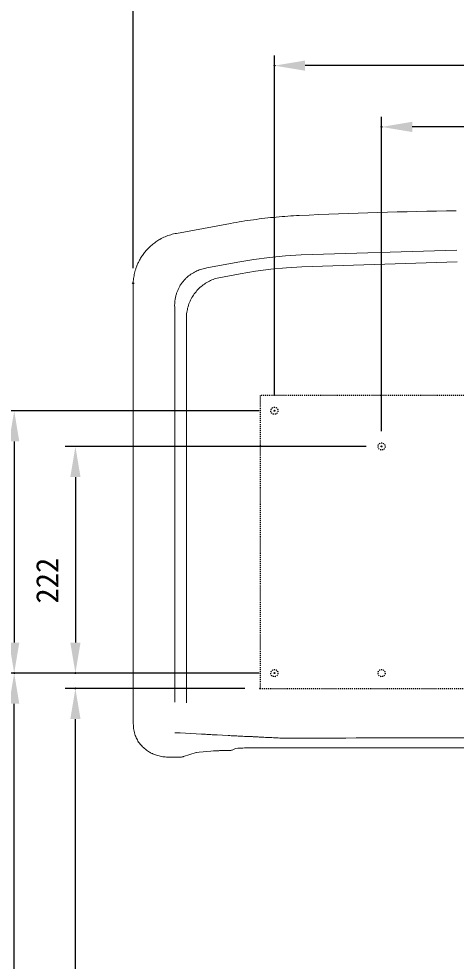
# Model space of a CAD drawing. Units: millimetres, scale not verified. Extents: x -203 to 203, y -143 to 143.
# Drawn here: x -142.5 to -99.7, y -47.7 to 44.6 of the extents above; entities that cross this region are included whole.
import ezdxf
from ezdxf.enums import TextEntityAlignment as Align

# ---------------------------------------------------------------- set-up
doc = ezdxf.new("R2010")
doc.units = ezdxf.units.MM
doc.header["$LTSCALE"] = 0.5
doc.header["$PDMODE"] = 32
doc.header["$PDSIZE"] = 0.1
doc.linetypes.add('USER1', pattern=[0.15748, 0.07874, -0.07874])
for name, color, linetype, lineweight in [('0-1_DIMENSION_LINES$02_DIMENSI', 7, 'Continuous', 25), ('0-8_DIMENSION_LINES$03_LINES', 7, 'Continuous', 18), ('0-9_DIMENSION_LINES$05_HIDE_LI', 7, 'USER1', 25), ('0-A_DIMENSION_LINES$04_SUB_LIN', 4, 'Continuous', 18)]:
    doc.layers.add(name, color=color, linetype=linetype, lineweight=lineweight)
doc.layers.add('0-2_DEFPOINTS', color=7, linetype='Continuous')
doc.styles.add('ＭＳ ゴシック', font='')
doc.styles.get('ＭＳ ゴシック').set_extended_font_data('MS Gothic')

# ---------------------------------------------------------------- blocks, each defined once
blk = doc.blocks.new('D8')
at = {"layer": '0-1_DIMENSION_LINES$02_DIMENSI'}
for p, q in [((3277.306, 2000.36), (3277.306, 2054)), ((3434.676, 2000.36), (3434.676, 2054)), ((3428.676, 2052), (3283.305, 2052))]:
    blk.add_line(p, q, dxfattribs=at)
for points in [[(3283.305, 2053), (3283.305, 2051), (3277.306, 2052)], [(3428.676, 2051), (3428.676, 2053), (3434.676, 2052)]]:
    blk.add_solid(points, dxfattribs=at)
at = {"layer": '0-2_DEFPOINTS'}
for p in [(3277.306, 2052), (3277.306, 1997.36), (3434.676, 1997.36)]:
    blk.add_point(p, dxfattribs=at)
at = {"layer": '0-1_DIMENSION_LINES$02_DIMENSI', "style": 'ＭＳ ゴシック'}
blk.add_text('790', height=4.399, dxfattribs=at).set_placement((3347.419, 2054), align=Align.BOTTOM_LEFT)
blk = doc.blocks.new('D9')
at = {"layer": '0-1_DIMENSION_LINES$02_DIMENSI'}
for p, q in [((3304.997, 1975.4), (3304.997, 2042)), ((3406.997, 1975.4), (3406.997, 2042)), ((3400.997, 2040), (3310.997, 2040))]:
    blk.add_line(p, q, dxfattribs=at)
for points in [[(3310.997, 2041), (3310.997, 2039), (3304.997, 2040)], [(3400.997, 2039), (3400.997, 2041), (3406.997, 2040)]]:
    blk.add_solid(points, dxfattribs=at)
at = {"layer": '0-2_DEFPOINTS'}
for p in [(3304.997, 2040), (3304.997, 1972.4), (3406.997, 1972.4)]:
    blk.add_point(p, dxfattribs=at)
at = {"layer": '0-1_DIMENSION_LINES$02_DIMENSI', "style": 'ＭＳ ゴシック'}
blk.add_text('510', height=4.399, dxfattribs=at).set_placement((3347.426, 2042), align=Align.BOTTOM_LEFT)
blk = doc.blocks.new('D10')
at = {"layer": '0-1_DIMENSION_LINES$02_DIMENSI'}
for p, q in [((3326, 1968.4), (3326, 2030)), ((3386, 1968.4), (3386, 2030)), ((3380, 2028), (3332, 2028))]:
    blk.add_line(p, q, dxfattribs=at)
for points in [[(3332, 2029), (3332, 2027), (3326, 2028)], [(3380, 2027), (3380, 2029), (3386, 2028)]]:
    blk.add_solid(points, dxfattribs=at)
at = {"layer": '0-2_DEFPOINTS'}
for p in [(3326, 2028), (3326, 1965.4), (3386, 1965.4)]:
    blk.add_point(p, dxfattribs=at)
at = {"layer": '0-1_DIMENSION_LINES$02_DIMENSI', "style": 'ＭＳ ゴシック'}
blk.add_text('300', height=4.399, dxfattribs=at).set_placement((3347.429, 2030), align=Align.BOTTOM_LEFT)
blk = doc.blocks.new('D11')
at = {"layer": '0-1_DIMENSION_LINES$02_DIMENSI'}
for p, q in [((3323, 1965.4), (3264, 1965.4)), ((3266, 1959.4), (3266, 1927)), ((3301.997, 1921), (3264, 1921))]:
    blk.add_line(p, q, dxfattribs=at)
for points in [[(3267, 1959.4), (3265, 1959.4), (3266, 1965.4)], [(3265, 1927), (3267, 1927), (3266, 1921)]]:
    blk.add_solid(points, dxfattribs=at)
at = {"layer": '0-2_DEFPOINTS'}
for p in [(3326, 1965.4), (3266, 1921), (3304.997, 1921)]:
    blk.add_point(p, dxfattribs=at)
at = {"layer": '0-1_DIMENSION_LINES$02_DIMENSI', "style": 'ＭＳ ゴシック'}
blk.add_text('222', height=4.399, rotation=90, dxfattribs=at).set_placement((3264, 1934.629), align=Align.BOTTOM_LEFT)
blk = doc.blocks.new('D12')
at = {"layer": '0-1_DIMENSION_LINES$02_DIMENSI'}
for p, q in [((3301.997, 1972.4), (3252, 1972.4)), ((3254, 1966.4), (3254, 1927)), ((3301.997, 1921), (3252, 1921))]:
    blk.add_line(p, q, dxfattribs=at)
for points in [[(3255, 1966.4), (3253, 1966.4), (3254, 1972.4)], [(3253, 1927), (3255, 1927), (3254, 1921)]]:
    blk.add_solid(points, dxfattribs=at)
at = {"layer": '0-2_DEFPOINTS'}
for p in [(3304.997, 1972.4), (3254, 1921), (3304.997, 1921)]:
    blk.add_point(p, dxfattribs=at)
at = {"layer": '0-1_DIMENSION_LINES$02_DIMENSI', "style": 'ＭＳ ゴシック'}
blk.add_text('257', height=4.399, rotation=90, dxfattribs=at).set_placement((3252, 1938.129), align=Align.BOTTOM_LEFT)
blk = doc.blocks.new('D13')
at = {"layer": '0-1_DIMENSION_LINES$02_DIMENSI'}
for p, q in [((3301.997, 1921), (3252, 1921)), ((3254, 1770), (3254, 1915)), ((3257, 1764), (3256, 1764))]:
    blk.add_line(p, q, dxfattribs=at)
for points in [[(3255, 1915), (3253, 1915), (3254, 1921)], [(3253, 1770), (3255, 1770), (3254, 1764)]]:
    blk.add_solid(points, dxfattribs=at)
at = {"layer": '0-2_DEFPOINTS'}
for p in [(3254, 1921), (3304.997, 1921), (3254, 1764)]:
    blk.add_point(p, dxfattribs=at)
at = {"layer": '0-1_DIMENSION_LINES$02_DIMENSI', "style": 'ＭＳ ゴシック'}
blk.add_text('785', height=4.399, rotation=90, dxfattribs=at).set_placement((3252, 1833.929), align=Align.BOTTOM_LEFT)
blk = doc.blocks.new('D14')
at = {"layer": '0-1_DIMENSION_LINES$02_DIMENSI'}
for p, q in [((3299.2, 1918), (3264, 1918)), ((3266, 1770), (3266, 1912)), ((3269, 1764), (3268, 1764))]:
    blk.add_line(p, q, dxfattribs=at)
for points in [[(3267, 1912), (3265, 1912), (3266, 1918)], [(3265, 1770), (3267, 1770), (3266, 1764)]]:
    blk.add_solid(points, dxfattribs=at)
at = {"layer": '0-2_DEFPOINTS'}
for p in [(3266, 1918), (3302.2, 1918), (3266, 1764)]:
    blk.add_point(p, dxfattribs=at)
at = {"layer": '0-1_DIMENSION_LINES$02_DIMENSI', "style": 'ＭＳ ゴシック'}
blk.add_text('770', height=4.399, rotation=90, dxfattribs=at).set_placement((3264, 1832.429), align=Align.BOTTOM_LEFT)

msp = doc.modelspace()

# ---------------------------------------------------------------- linework, layer by layer
at = {"layer": '0-8_DIMENSION_LINES$03_LINES'}
for p, q in [((-127.0982, 23.5753), (-121.7931, 24.5504)), ((-131.3457, -23.8405), (-131.3426, 18.4798)), ((-131.3129, -24.7781), (-131.3248, -24.591)), ((-126.4477, -27.6852), (-126.4522, -27.6868)), ((-126.7158, -27.7218), (-127.9401, -27.7218))]:
    msp.add_line(p, q, dxfattribs=at)
for points in [[(-127.2742, -25.3305), (-126.749, -25.3586), (-126.2237, -25.3867), (-125.6985, -25.4149), (-125.1733, -25.4432), (-124.648, -25.4715)], [(-123.6105, -25.5267), (-123.0982, -25.5536), (-122.5859, -25.5805), (-122.0224, -25.6102)], [(-120.8953, -25.6689), (-120.7395, -25.6772), (-120.5837, -25.6857), (-120.428, -25.6941), (-120.388, -25.6961), (-120.348, -25.6982), (-120.308, -25.7005), (-120.2857, -25.7019), (-120.2633, -25.703), (-120.2409, -25.7033)], [(-119.9443, -25.7066), (-119.8701, -25.7092), (-119.796, -25.7125), (-119.7219, -25.7162), (-119.6477, -25.7202), (-119.5735, -25.7243), (-119.4993, -25.7286), (-119.4004, -25.7349), (-119.3015, -25.7414), (-119.2026, -25.7478), (-119.1037, -25.7537), (-119.0047, -25.7592), (-118.9057, -25.7642), (-118.7819, -25.77), (-118.658, -25.7756), (-118.5342, -25.7813)], [(-123.4712, -27.116), (-123.7144, -27.1338), (-124.8713, -27.235), (-125.1495, -27.2674), (-125.1834, -27.2737), (-126.4019, -27.6714)], [(-122.7913, -27.0903), (-122.8669, -27.0918), (-122.9424, -27.0936), (-123.0149, -27.0957), (-123.0212, -27.0959)], [(-121.9034, -27.0849), (-121.9215, -27.0855), (-121.9396, -27.0859), (-121.9578, -27.0864), (-122.0627, -27.0864), (-122.2117, -27.0864), (-122.3858, -27.0864)], [(-121.0694, -26.8593), (-121.3125, -26.8845), (-121.3257, -26.8891), (-121.5133, -26.9822)], [(-63.875, -26.8277), (-64.2789, -26.8277), (-64.5679, -26.8251), (-64.6408, -26.8235), (-64.7342, -26.8225), (-64.879, -26.8225), (-65.379, -26.8225), (-118.624, -26.8225), (-119.124, -26.8225), (-119.2689, -26.8225), (-119.3623, -26.8235), (-119.4352, -26.8251), (-119.7241, -26.8277), (-120.128, -26.8277)]]:
    msp.add_lwpolyline(points, dxfattribs=at)
for centre, radius, start, end in [((-112.7436, -24.7115), 50.0861, 95.23572, 97.82248), ((-112.7588, -24.5425), 49.9165, 92.64044, 95.23604), ((-92.0026, -474.5758), 500.4282, 90.88003, 92.64067), ((-112.7423, -24.7231), 50.0978, 97.82216, 100.40834), ((-126.1736, 18.5034), 5.1537, 113.13915, 119.54487), ((-126.1483, 18.448), 5.2146, 106.82724, 113.1554), ((-126.1524, 18.463), 5.1991, 100.48158, 106.83122), ((-126.1799, 18.4973), 5.155, 130.28402, 135.7026), ((-126.1488, 18.4623), 5.2018, 124.92841, 130.29691), ((-126.158, 18.4759), 5.1853, 119.54487, 124.93127), ((-126.1398, 18.4656), 5.2061, 145.48514, 150.34583), ((-126.1488, 18.472), 5.195, 140.61616, 145.48725), ((-126.1832, 18.5004), 5.1504, 135.7026, 140.61807), ((-126.19, 18.4908), 5.1497, 158.30423, 162.30066), ((-126.1707, 18.4832), 5.1705, 154.32594, 158.30518), ((-126.1705, 18.4832), 5.1707, 150.34753, 154.32697), ((-126.1188, 18.47), 5.224, 168.17765, 174.0332), ((-126.1336, 18.4734), 5.2088, 162.30726, 168.18121), ((-126.1518, 18.4732), 5.1909, 174.03035, 179.92666), ((-116.4217, -23.845), 14.924, 179.9825, 180.94027), ((-119.0708, -23.8885), 12.2745, 180.94011, 182.10831), ((-120.9147, -23.9563), 10.4294, 182.10883, 183.4888), ((-128.4176, -24.5892), 2.9015, 183.73328, 189.32448), ((-128.3893, -24.5846), 2.9302, 189.32367, 194.85118), ((-128.3928, -24.5862), 2.9263, 194.83801, 200.37262), ((-128.3521, -24.5711), 2.9698, 200.37262, 205.04396), ((-128.3013, -24.5475), 3.0258, 205.04243, 209.62081), ((-83.4301, 739.5414), 766.1224, 266.91596, 266.9553), ((-72.326, 949.6666), 976.5408, 266.95954, 266.98964), ((-51.5942, 1312.9908), 1340.4524, 266.98826, 267.01238), ((-83.7483, 696.9065), 723.5296, 267.01238, 267.05707), ((-120.1823, -34.1738), 8.4707, 89.72752, 90.39632), ((-120.18, -33.68), 7.9769, 89.01732, 89.72753), ((-120.1724, -33.2388), 7.5357, 88.26553, 89.01732), ((-160.2401, -898.8174), 874.0317, 87.22432, 87.265), ((-152.8838, -747.0871), 722.1231, 87.17509, 87.22432), ((-147.6141, -640.2919), 615.198, 87.11729, 87.17509), ((-92.0021, -6888.2182), 6862.3902, 90.06866, 90.206), ((-92.0017, -6888.5512), 6862.7232, 89.93133, 90.06866), ((-128.3065, -24.5527), 3.0188, 209.58404, 214.1702), ((-128.1939, -24.4762), 3.1548, 214.1702, 222.99518), ((-128.0801, -24.3698), 3.3106, 222.99979, 231.38071), ((-128.026, -24.3021), 3.3973, 231.38071, 239.53543), ((-128.0502, -24.3433), 3.3495, 239.53427, 241.78779), ((-127.9734, -24.2002), 3.5119, 241.78758, 243.93071), ((-127.8972, -24.0444), 3.6854, 243.93044, 245.96683), ((-127.9346, -24.1282), 3.5936, 245.96705, 253.94733), ((-127.9318, -24.1206), 3.6016, 253.93846, 261.89796), ((-127.9401, -24.1943), 3.5276, 261.86335, 270), ((-126.6345, -27.1559), 0.5614, 273.64297, 288.95), ((-126.6963, -26.7781), 0.9406, 285.33122, 288.24484), ((-122.673, -40.236), 13.1443, 92.82698, 93.48158), ((-122.592, -41.8752), 14.7855, 92.24504, 92.82698), ((-122.5095, -43.981), 16.8929, 91.7357, 92.24505), ((-122.3549, -50.2381), 23.1519, 90.74557, 91.08009), ((-122.3758, -48.6345), 21.5481, 90.38615, 90.74557), ((-122.3852, -47.2382), 20.1518, 90.00182, 90.38615), ((-121.9524, -26.1198), 0.9664, 272.90817, 280.93498), ((-121.9585, -26.0873), 0.9994, 280.92291, 288.69092), ((-121.9607, -26.08), 1.007, 288.67728, 296.378), ((-119.9204, -45.3896), 18.5659, 92.57885, 93.54793), ((-120.066, -42.1587), 15.3317, 91.4054, 92.57889), ((-120.1218, -39.882), 13.0543, 90.02716, 91.40539), ((-126.7158, -26.5161), 1.2058, 270.00021, 272.78621), ((-126.7159, -26.514), 1.2078, 272.78583, 275.56613)]:
    msp.add_arc(centre, radius, start, end, dxfattribs=at)
at = {"layer": '0-9_DIMENSION_LINES$05_HIDE_LI'}
msp.add_lwpolyline([(-118.9, -21), (-65.1, -21), (-65.1, 7.7), (-118.9, 7.7)], close=True, dxfattribs=at)
for centre in [(-117.5015, 6.2), (-107, 2.7), (-117.5015, -19.5), (-107, -19.5)]:
    msp.add_circle(centre, 0.35, dxfattribs=at)
at = {"layer": '0-A_DIMENSION_LINES$04_SUB_LIN'}
for points in [[(-99.624, 21.9239), (-114.8616, 21.4558), (-116.4215, 21.3573), (-117.9771, 21.206), (-119.5267, 21.002), (-121.0685, 20.7456), (-124.1089, 20.1869), (-124.236, 20.1649), (-124.3624, 20.1388), (-124.488, 20.1086), (-124.6124, 20.0743)], [(-99.6063, 20.7734), (-114.8086, 20.3064), (-116.3295, 20.2104), (-117.8463, 20.0628), (-119.3572, 19.864), (-120.8605, 19.614), (-122.9583, 19.2285), (-123.0939, 19.1947), (-123.2283, 19.1564), (-123.3613, 19.1135), (-123.4928, 19.066), (-123.6226, 19.0141), (-123.7505, 18.9578), (-123.8764, 18.8971), (-124.0002, 18.8322), (-124.1217, 18.7631), (-124.2407, 18.6899), (-124.3572, 18.6126), (-124.4709, 18.5314), (-124.5819, 18.4464), (-124.6898, 18.3576), (-124.7947, 18.2652), (-124.8963, 18.1692), (-124.9946, 18.0699), (-125.0894, 17.9672), (-125.1807, 17.8614), (-125.2683, 17.7525), (-125.3522, 17.6406), (-125.4321, 17.526), (-125.5081, 17.4087), (-125.5801, 17.2888), (-125.6479, 17.1666), (-125.7114, 17.0422)], [(-124.6124, 20.0743), (-124.7356, 20.0361), (-124.8575, 19.9937), (-124.978, 19.9474), (-125.0968, 19.8971), (-125.2139, 19.8429), (-125.3291, 19.7846), (-125.4422, 19.7224), (-125.553, 19.6564), (-125.6159, 19.6166), (-125.6779, 19.5754), (-125.739, 19.5331), (-125.7993, 19.4895), (-125.8586, 19.4446), (-125.9171, 19.3986), (-125.9745, 19.3513), (-126.031, 19.3029), (-126.0865, 19.2534), (-126.1409, 19.2026), (-126.1943, 19.1508), (-126.2466, 19.0979), (-126.3054, 19.0356), (-126.3628, 18.972), (-126.4186, 18.9069), (-126.4728, 18.8406), (-126.5255, 18.773), (-126.5765, 18.7042), (-126.6259, 18.6342), (-126.6735, 18.563), (-126.7195, 18.4907), (-126.7638, 18.4173), (-126.8062, 18.3429), (-126.8469, 18.2674), (-126.8815, 18.1997), (-126.9147, 18.1313), (-126.9465, 18.0622), (-126.9768, 17.9924), (-127.0057, 17.9221), (-127.0332, 17.8512), (-127.0592, 17.7797)], [(-127.0592, 17.7797), (-127.0837, 17.7077), (-127.1068, 17.6353), (-127.1284, 17.5623), (-127.1485, 17.489), (-127.1671, 17.4152), (-127.1864, 17.331), (-127.2039, 17.2464), (-127.2194, 17.1614), (-127.233, 17.076), (-127.2447, 16.9904), (-127.2545, 16.9046), (-127.2624, 16.8185), (-127.2685, 16.7323), (-127.2727, 16.646), (-127.275, 16.5596), (-127.2755, 16.4732), (-127.2742, 16.3868), (-127.2742, -22.3379)], [(-125.7114, 17.0422), (-125.7707, 16.9156), (-125.8257, 16.7871), (-125.8762, 16.6567), (-125.9222, 16.5248), (-125.9637, 16.3913), (-126.0006, 16.2565), (-126.0328, 16.1205), (-126.0604, 15.9835), (-126.0833, 15.8456), (-126.1015, 15.707), (-126.1149, 15.5679), (-126.1236, 15.4284), (-126.1167, -22.4)]]:
    msp.add_lwpolyline(points, dxfattribs=at)

# ---------------------------------------------------------------- block references
at = {"layer": '0-1_DIMENSION_LINES$02_DIMENSI', "xscale": 0.5, "yscale": 0.5}
for name in ['D8', 'D9', 'D10', 'D12', 'D11', 'D13', 'D14']:
    msp.add_blockref(name, (-1770, -980), dxfattribs=at)

doc.saveas('drawing.dxf')
